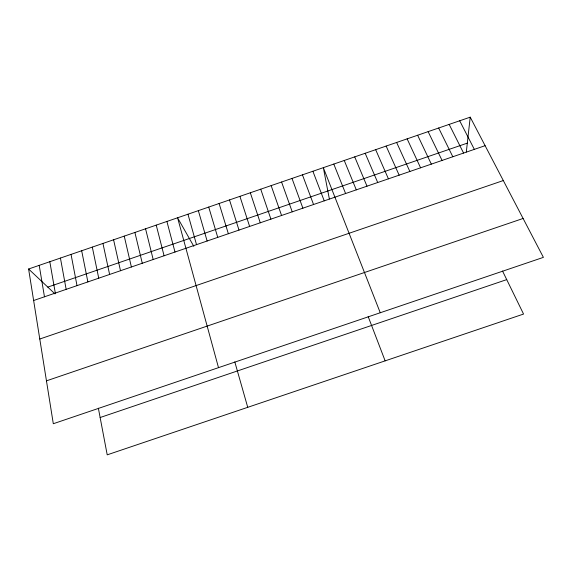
<?xml version="1.0" encoding="UTF-8"?>
<svg xmlns="http://www.w3.org/2000/svg" width="572" height="572" viewBox="0 0 572 572"><rect width="100%" height="100%" fill="white"/><g stroke="black" fill="none" stroke-linecap="round" stroke-linejoin="round"><path stroke-width="0.86" d="M466.316 152.016L470.22 117.16L28.6 269.004L53.303 423.73L543.4 257.364L470.22 117.16M47.791 287.101L467.31 143.129M33.634 300.514L485.106 145.681M39.775 339.017L503.31 180.552M46.454 380.845L523.101 218.468M100.136 417.524L506.721 279.615M28.6 269.004L55.005 293.901M193.808 246.303L177.585 217.782L218.504 367.653M459.695 120.778L474.338 149.378M449.17 124.403L463.577 153.067M438.652 128.014L452.824 156.757M502.516 270.999L523.552 314.057L107.214 454.84L98.363 408.193M428.135 131.631L442.077 160.446M417.632 135.242L431.331 164.128M407.128 138.853L420.592 167.81M396.632 142.464L409.867 171.493M386.143 146.067L399.142 175.168M375.661 149.671L388.417 178.843M365.186 153.275L377.706 182.518M354.712 156.878L367.002 186.186M344.251 160.475L356.299 189.861M333.791 164.071L345.602 193.529M380.251 312.741L323.337 167.667L329.365 198.984M312.884 171.257L324.238 200.858M368.182 316.602L385.142 360.861M302.445 174.846L313.556 204.519M292.006 178.435L302.888 208.179M281.574 182.025L292.228 211.833M271.149 185.607L281.567 215.487M260.732 189.189L270.913 219.14M250.322 192.771L260.267 222.794M239.911 196.353L249.628 226.44M229.508 199.928L238.996 230.087M219.112 203.503L228.364 233.733M208.723 207.071L217.746 237.373M198.341 210.646L207.128 241.019M234.799 361.876L247.733 407.321M187.959 214.214L196.518 244.652M166.902 221.45L174.996 252.037M156.227 225.125L164.085 255.777M145.56 228.793L153.182 259.516M134.899 232.461L142.278 263.256M124.238 236.122L131.388 266.995M113.592 239.782L120.499 270.728M102.946 243.443L109.617 274.46M92.306 247.104L98.741 278.185M81.674 250.758L87.874 281.917M71.05 254.411L77.013 285.635M60.425 258.065L66.159 289.361M49.814 261.711L55.312 293.086M39.203 265.358L44.466 296.804"/></g></svg>
